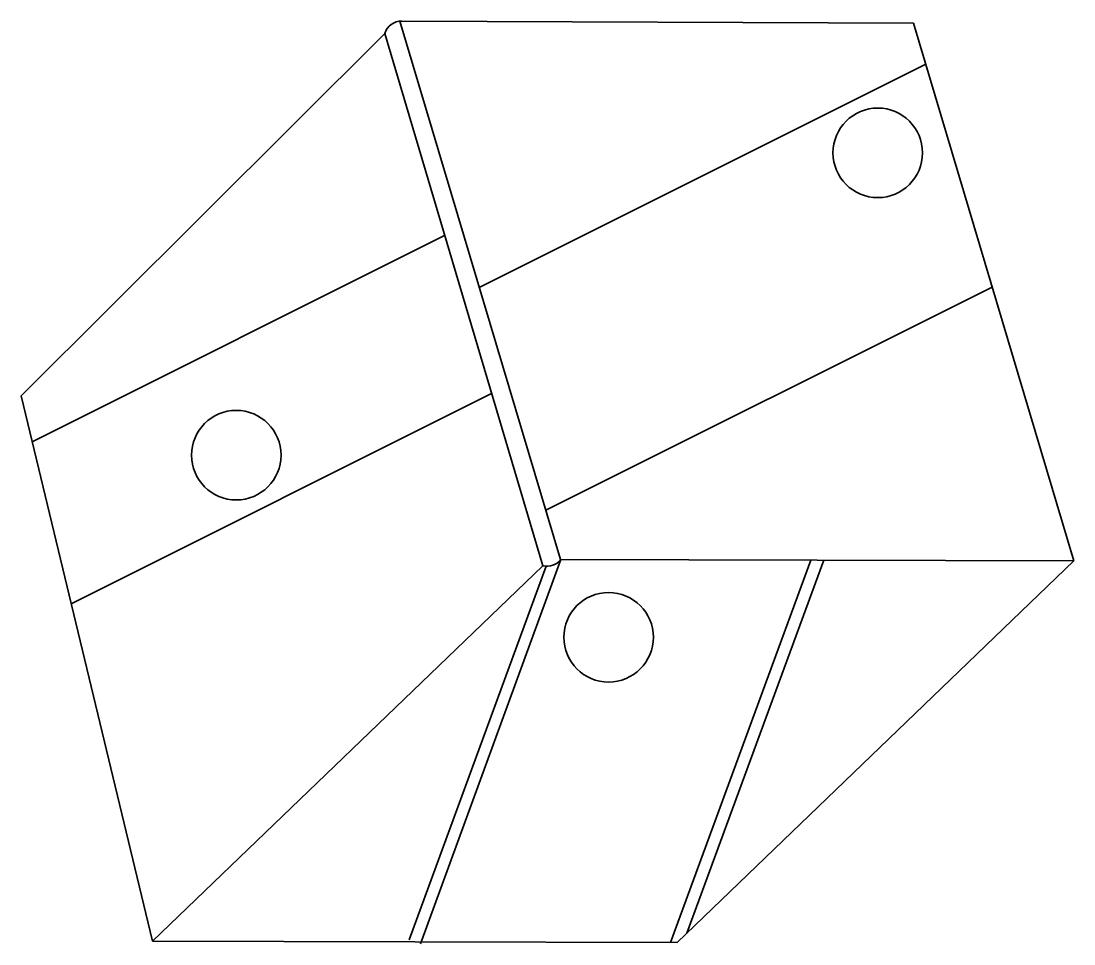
# Model space of a CAD drawing. Header units: millimetres. Extents: x -210 to 437, y -148 to 148.
# Drawn here: x 260.5 to 436.9, y -59.6 to 95 of the extents above; entities that cross this region are included whole.
import ezdxf

# ---------------------------------------------------------------- set-up
doc = ezdxf.new("R2010")
doc.units = ezdxf.units.MM
doc.layers.add('粗实线层', color=7, linetype='Continuous', lineweight=35)

msp = doc.modelspace()

# ---------------------------------------------------------------- linework, layer by layer
at = {"layer": '粗实线层'}
for p, q in [((350.868, 4.749), (323.912, 94.946)), ((324.247, 94.962), (410.01, 94.63)), ((410.01, 94.63), (436.868, 4.548)), ((321.396, 92.898), (260.467, 32.206)), ((347.905, 3.714), (321.396, 92.898)), ((412.057, 87.765), (337.242, 50.35)), ((262.324, 24.495), (331.499, 59.089)), ((423.194, 50.412), (348.4, 13.007)), ((260.467, 32.206), (282.484, -59.179)), ((268.86, -2.633), (339.401, 32.645)), ((282.484, -59.179), (347.905, 3.714)), ((325.486, -58.938), (348.43, 3.643)), ((327.364, -59.626), (350.905, 4.756)), ((436.868, 4.548), (350.868, 4.749)), ((392.803, 4.651), (369.301, -59.377)), ((370.366, -59.385), (436.868, 4.548)), ((394.937, 4.648), (372.012, -57.802)), ((370.366, -59.385), (282.484, -59.179))]:
    msp.add_line(p, q, dxfattribs=at)
for centre in [(403.999, 72.888), (296.522, 22.248), (358.904, -8.259)]:
    msp.add_circle(centre, 7.5, dxfattribs=at)
for centre, start, end in [((324.247, 91.962), 89.77786, 161.82738), ((348.57, 6.64), 257.19514, 321.11146)]:
    msp.add_arc(centre, 3, start, end, dxfattribs=at)

doc.saveas('drawing.dxf')
